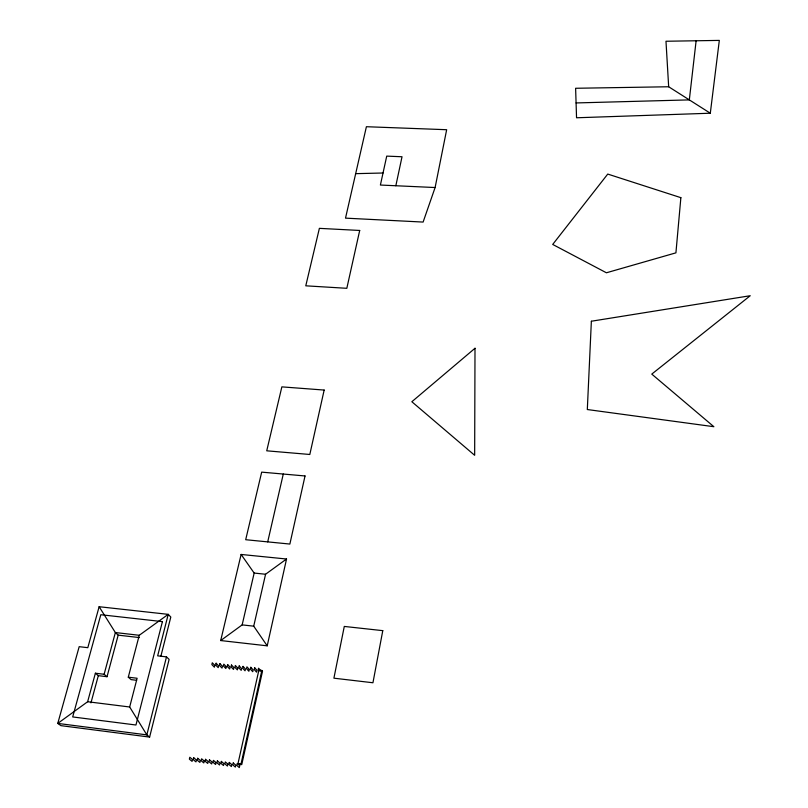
<?xml version="1.0" encoding="UTF-8"?>
<svg xmlns="http://www.w3.org/2000/svg" width="808" height="808" viewBox="0 0 808 808"><rect width="100%" height="100%" fill="white"/><g stroke="black" fill="none" stroke-linecap="round" stroke-linejoin="round"><path stroke-width="1.21" d="M696.122 40.764L689.325 99.889L576.084 102.939M710.303 113.221L719.322 40.4L665.984 41.248L668.67 86.759L710.303 113.221L576.548 117.776L575.619 88.274L668.67 86.759M435.108 187.537L446.662 129.714L366.398 126.715L345.511 218.14L423.109 222.069L435.108 187.537L380.396 185.042L386.729 156.116L402.031 156.752L395.839 185.749M267.206 645.834L286.537 559.015L241.117 554.45L220.705 640.552L267.206 645.834L253.722 626.17L265.569 574.246L286.537 559.015M258.146 670.014L258.55 668.196L260.883 670.802M267.711 541.875L283.285 474.033M220.705 640.552L242.158 624.887L254.156 573.064L241.117 554.45M149.611 737.088L169.124 659.399L166.499 656.874L157.661 655.844L168.236 614.353L99.132 606.717L87.809 647.683L79.184 646.673L57.772 723.413L60.923 725.645L149.611 737.088L146.834 734.876L129.674 706.99L137.118 678.255L128.29 677.185L139.259 635.28L168.236 614.353L170.811 617.029L160.944 655.934M166.499 656.874L146.834 734.876L57.772 723.413L87.628 701.738L95.384 673.215L104.121 674.276L107.03 676.71L118.18 635.149L115.362 632.553L99.132 606.717M104.121 674.276L115.362 632.553L139.259 635.28M90.95 702.879L98.323 675.66L95.384 673.215M355.671 173.659L383.032 173.003M254.156 573.064L265.569 574.246M242.158 624.887L253.722 626.17M118.18 635.149L139.481 637.583M259.56 670.842L262.519 671.195L241.743 764.61L238.714 764.216M98.323 675.66L107.03 676.71M136.592 680.285L131.098 679.619L128.29 677.185M87.628 701.738L129.674 706.99M475.003 348.268L474.66 455.298L411.848 401.738L475.003 348.268M591.365 321.231L587.315 409.535L713.868 426.705L651.773 374.104L750.228 295.728L591.365 321.231M680.871 197.667L675.922 252.843L606.414 272.781L552.702 244.44L607.747 174.073L680.871 197.667M382.78 630.654L372.942 682.76L333.906 678.185L344.289 626.432L382.78 630.654M239.734 765.681L239.299 767.6L236.805 765.398L237.229 763.479L239.734 765.681M305.03 475.962L289.87 544.057L245.693 539.714L261.681 472.135L305.03 475.962M324.159 390.062L309.817 454.48L266.731 450.814L281.861 386.87L324.159 390.062M359.701 230.462L346.824 288.305L305.777 285.82L319.382 228.351L359.701 230.462M261.853 670.448L241.026 763.974L237.996 763.58L258.893 670.105L261.853 670.448M233.249 762.954L232.825 764.873L235.34 767.075L235.774 765.166L233.249 762.954M254.672 667.741L254.268 669.559L256.611 672.155L257.015 670.347L254.672 667.741M227.866 764.126L227.432 766.035L224.877 763.833L225.311 761.914L227.866 764.126M249.308 669.448L248.894 671.246L246.511 668.65L246.925 666.832L249.308 669.448M229.28 762.439L228.846 764.358L231.381 766.56L231.815 764.641L229.28 762.439M250.793 667.287L250.389 669.105L252.752 671.7L253.156 669.893L250.793 667.287M221.352 761.399L220.907 763.308L223.483 765.519L223.917 763.611L221.352 761.399M243.056 666.388L242.642 668.196L245.046 670.802L245.46 668.994L243.056 666.388M216.039 762.57L215.605 764.479L212.989 762.267L213.433 760.358L216.039 762.57M237.774 668.095L237.36 669.893L234.926 667.297L235.34 665.479L237.774 668.095M217.392 760.873L216.948 762.792L219.544 764.994L219.978 763.085L217.392 760.873M239.198 665.933L238.784 667.741L241.198 670.347L241.612 668.539L239.198 665.933M209.484 759.833L209.04 761.752L211.676 763.954L212.11 762.055L209.484 759.833M231.482 665.035L231.068 666.842L233.522 669.438L233.936 667.64L231.482 665.035M204.262 761.025L203.818 762.924L201.152 760.712L201.596 758.803L204.262 761.025M226.27 666.741L225.856 668.539L223.372 665.933L223.796 664.136L226.27 666.741M205.535 759.318L205.091 761.227L207.747 763.439L208.181 761.54L205.535 759.318M227.634 664.58L227.22 666.388L229.684 668.994L230.098 667.196L227.634 664.58M197.667 758.288L197.213 760.197L199.899 762.409L200.344 760.51L197.667 758.288M219.948 663.681L219.523 665.489L222.028 668.095L222.453 666.297L219.948 663.681M192.516 759.48L192.072 761.368L189.355 759.156L189.809 757.258L192.516 759.48M214.817 665.398L214.393 667.196L211.858 664.59L212.282 662.782L214.817 665.398M193.728 757.773L193.284 759.672L195.98 761.894L196.425 759.995L193.728 757.773M216.11 663.237L215.686 665.035L218.211 667.64L218.635 665.842L216.11 663.237M162.428 621.615L135.956 725.008L72.69 716.938L100.808 614.726L162.428 621.615"/></g></svg>
